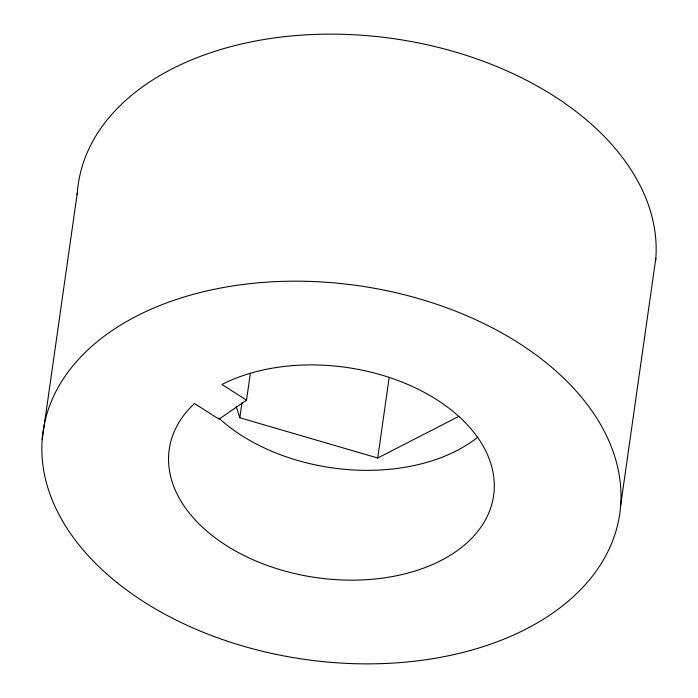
<?xml version="1.0" encoding="UTF-8"?>
<svg xmlns="http://www.w3.org/2000/svg" width="698" height="698" viewBox="0 0 698 698"><rect width="100%" height="100%" fill="white"/><g stroke="black" fill="none" stroke-linecap="round" stroke-linejoin="round"><path stroke-width="1.05" d="M42.177 439.67L77.338 192.631M458.848 416.366L377.714 458.01L239.833 417.753L241.97 402.781M246.525 400.146L221.947 384.485A163.838 106.183 8.1 0 1 486.995 453.621A163.838 106.183 8.1 0 1 309.397 576.539A163.838 106.183 8.1 0 1 194.454 403.505L219.041 419.175L246.525 400.146L250.355 373.238M377.714 458.01L389.135 377.81M620.662 505.369L655.823 258.33M236.168 406.367L239.833 417.753M77.199 194.716A291.258 188.774 8.1 0 1 381.422 37.073A291.258 188.774 8.1 0 1 655.544 261.514M477.772 437.14A163.838 106.183 8.1 0 1 218.736 418.015M117.002 582.586A291.258 188.774 8.1 0 0 607.181 553.034A291.258 188.774 8.1 0 0 270.074 281.94A291.258 188.774 8.1 0 0 117.002 582.586"/></g></svg>
